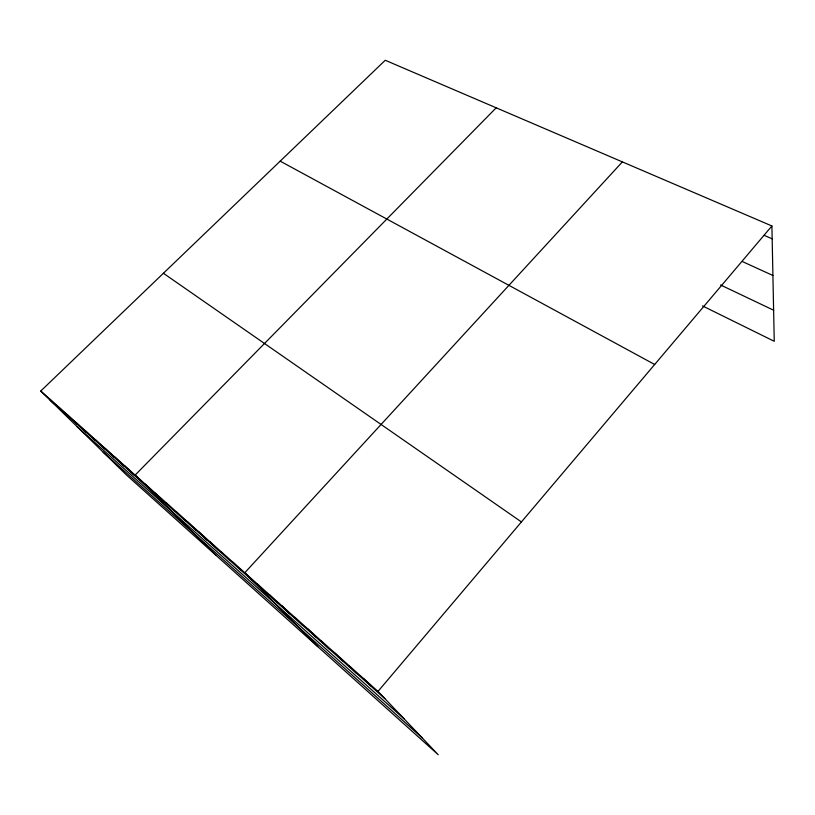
<?xml version="1.0" encoding="UTF-8"?>
<svg xmlns="http://www.w3.org/2000/svg" width="815" height="815" viewBox="0 0 815 815"><rect width="100%" height="100%" fill="white"/><g stroke="black" fill="none" stroke-linecap="round" stroke-linejoin="round"><path stroke-width="1.22" d="M378.007 691.395L771.907 225.969L385.251 60.269L40.75 391.047L126.417 474.931L438.226 754.731L378.007 691.395L40.75 391.047M622.385 161.89L244.785 572.751L317.769 646.631M496.192 107.814L135.127 475.104L215.995 555.31M764.185 235.362L772.172 238.836M742.557 261.635L772.915 275.49M720.572 284.975L773.618 310.209M702.459 305.89L774.25 341.302L771.907 225.969M280.187 161.146L654.679 364.488M163.407 273.28L521.427 521.936M50.173 400.277L384.853 698.598M77.201 426.744L404.169 718.911M103.057 452.06L422.241 737.911M49.471 398.82L58.863 408.03M76.549 422.924L85.83 432.052M67.37 414.754L76.692 423.912M58.344 406.716L67.706 415.905M95.386 439.703L104.585 448.77M85.881 431.247L95.121 440.345M124.919 466.007L133.966 474.962M114.905 457.083L123.992 466.078M105.054 448.321L114.202 457.347M145.213 484.079L154.137 492.943M165.934 502.529L174.716 511.29M155.482 493.228L164.335 502.04M176.58 512.014L185.29 520.714M198.463 531.502L207.02 540.09M187.419 521.671L196.058 530.31M209.71 541.527L218.186 550.043M232.866 562.146L241.159 570.51M221.181 551.735L229.565 560.18M256.929 583.571L265.018 591.782M269.317 594.604L277.294 602.723M281.949 605.861L289.814 613.878M294.847 617.332L302.579 625.258M307.999 629.048L315.609 636.872M321.426 641.008L328.893 648.72M335.128 653.212L342.453 660.802M349.115 665.672L356.298 673.139M363.409 678.396L370.428 685.731"/></g></svg>
